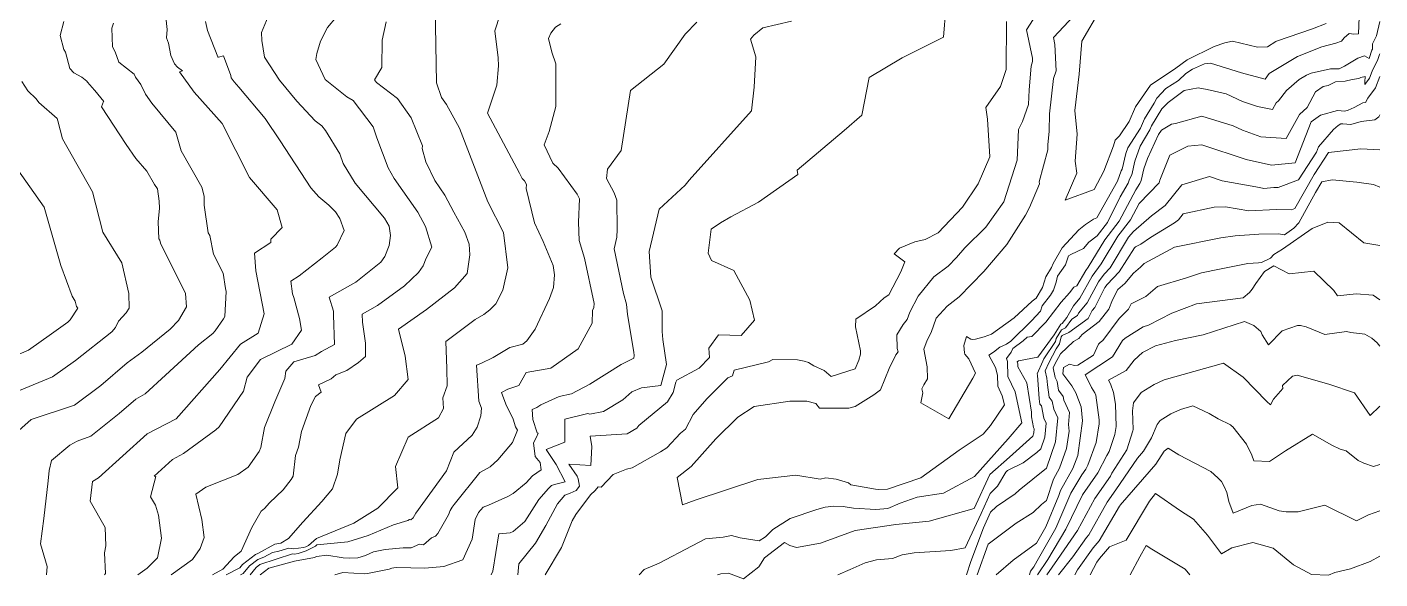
# Model space of a CAD drawing. Header units: metres. Extents: x 809241 to 811075, y 9156873 to 9158251.
# Drawn here: x 810542 to 811074, y 9156873 to 9157090 of the extents above; entities that cross this region are included whole.
import ezdxf

# ---------------------------------------------------------------- set-up
doc = ezdxf.new("R2010")
doc.units = ezdxf.units.M
doc.layers.add('C-TOPO-MAJR', color=9, linetype='Continuous')

msp = doc.modelspace()

# ---------------------------------------------------------------- linework, layer by layer
at = {"layer": 'C-TOPO-MAJR', "color": 9, "linetype": 'Continuous', "lineweight": 5}
for points, elevation in [([(810702.14, 9157098.19), (810702.7, 9157068.25), (810704.7, 9157062.52), (810706.66, 9157059.75), (810711.8, 9157050.52), (810722.82, 9157021.48), (810729.09, 9157009.48), (810730.72, 9156995.62), (810728.79, 9156986.8), (810726.02, 9156981.46), (810723.64, 9156979.11), (810721.31, 9156977.2), (810717.93, 9156975.29), (810706.43, 9156966.56), (810706.79, 9156956.01), (810706.87, 9156949.19), (810705.21, 9156944.48), (810705.41, 9156940.33), (810703.53, 9156936.57), (810691.5, 9156929.01), (810686.55, 9156917.48), (810687.44, 9156909.08), (810679.64, 9156901.12), (810670.17, 9156895.23), (810655.52, 9156889.14), (810652.35, 9156886.43), (810651.32, 9156885.9), (810650.4, 9156885.6), (810646.51, 9156885.1), (810644.69, 9156885.37), (810640.74, 9156884.16), (810638.2, 9156883.66), (810634.84, 9156881.82), (810632.39, 9156880.88), (810629.11, 9156878.38), (810626.69, 9156875.45), (810625.62, 9156874.91)], 2450), ([(810729.88, 9157101.74), (810725.67, 9157088.73), (810726.96, 9157078.14), (810727.04, 9157075), (810726.44, 9157067.38), (810722.69, 9157056.42), (810735.29, 9157032.84), (810736.32, 9157030.68), (810737.35, 9157029.74), (810738.07, 9157028.34), (810738, 9157026.81), (810741.19, 9157013.2), (810744.69, 9157005.89), (810748.59, 9156996.54), (810749.1, 9156992.86), (810748.71, 9156987.77), (810747.18, 9156983.48), (810741.46, 9156971.48), (810738.23, 9156966.84), (810736.68, 9156965.56), (810731.56, 9156964.19), (810724.99, 9156960.3), (810720.17, 9156957.89), (810718.37, 9156957.31), (810719.31, 9156943.2), (810720.36, 9156940.42), (810720.15, 9156937.33), (810718.68, 9156932.94), (810716.72, 9156929.83), (810709.5, 9156923.16), (810706.66, 9156915.8), (810694.59, 9156899.1), (810693.52, 9156897.26), (810692.66, 9156896.54), (810692.05, 9156896.65), (810691.37, 9156896.22), (810685.81, 9156894.55), (810675.87, 9156890.35), (810667.84, 9156887.83), (810655.62, 9156886.61), (810655.09, 9156886.16), (810651.48, 9156884.28), (810648.26, 9156883.23), (810646.8, 9156883.05), (810646.12, 9156883.15), (810633.24, 9156878.89), (810631.79, 9156877.77), (810629.41, 9156874.91)], 2440), ([(810902.93, 9157097.52), (810902.09, 9157086.29), (810885.77, 9157078.15), (810872.79, 9157070.41), (810869.99, 9157055.54), (810863.02, 9157049.53), (810844.48, 9157033.93), (810844.76, 9157032.3), (810829.24, 9157021.42), (810818.47, 9157015.57), (810814.36, 9157013.29), (810810.67, 9157010.81), (810809.48, 9157001.3), (810810.81, 9156998.51), (810819.65, 9156994.49), (810825.89, 9156982.84), (810827.69, 9156974.93), (810822.54, 9156968.92), (810813.6, 9156969.26), (810809.74, 9156963.97), (810810.06, 9156960.26), (810805.99, 9156956.11), (810797.15, 9156951.35), (810796.83, 9156950.68), (810795.72, 9156946.49), (810793.53, 9156942.88), (810782.3, 9156933.54), (810781.4, 9156932.57), (810777.61, 9156930.29), (810763.1, 9156929.42), (810763.83, 9156925.33), (810763.33, 9156917.86), (810754.78, 9156918.39), (810758.02, 9156913.69), (810758.36, 9156912.67), (810758.91, 9156909.7), (810757.64, 9156908.01), (810755.2, 9156906.93), (810753.1, 9156906.19), (810750.33, 9156902.74), (810745.73, 9156894.3), (810741.68, 9156887.3), (810735.02, 9156879.21), (810734.74, 9156874.91)], 2400), ([(810556.15, 9157092.36), (810554.73, 9157086.85), (810556.19, 9157081.35), (810556.78, 9157080.41), (810558.54, 9157073.99), (810560.09, 9157072.23), (810563.2, 9157070.53), (810565.23, 9157068.98), (810565.49, 9157068.57), (810568.25, 9157065.45), (810568.42, 9157065.31), (810571.87, 9157060.97), (810571.81, 9157060.93), (810571.04, 9157058.81), (810580.64, 9157044.09), (810584.48, 9157038.51), (810588.78, 9157033.56), (810591.76, 9157028.26), (810593.02, 9157026.66), (810593.69, 9157021.77), (810593.72, 9157019.07), (810593.28, 9157013.64), (810593.56, 9157006.94), (810593.89, 9157006.48), (810594.12, 9157005.24), (810604.03, 9156985.48), (810604.43, 9156980.22), (810601.23, 9156974.87), (810597.99, 9156971.45), (810586.9, 9156962.37), (810581.09, 9156958.25), (810570.73, 9156949.32), (810560.35, 9156941.63), (810543.3, 9156936), (810537.36, 9156930.63)], 2520), ([(810596.32, 9157094.16), (810596.81, 9157089.24), (810596.57, 9157085.93), (810597.29, 9157083.89), (810598.22, 9157079.04), (810599.69, 9157075.8), (810600.9, 9157074.4), (810602.87, 9157073.04), (810601.6, 9157072.56), (810607.42, 9157064.59), (810618.48, 9157052.27), (810629.14, 9157031.01), (810640.05, 9157018.32), (810641.98, 9157011.37), (810637.52, 9157006.83), (810637.59, 9157005.46), (810631.08, 9157001.39), (810631.61, 9156994.4), (810634.89, 9156977.5), (810632.6, 9156969.92), (810625.66, 9156965.5), (810617.45, 9156955.66), (810600.38, 9156936.23), (810588.96, 9156930.35), (810569.74, 9156913.05), (810567.39, 9156911.55), (810566.53, 9156903.88), (810572.48, 9156893.44), (810572.63, 9156886.31), (810572.1, 9156883.59), (810572.61, 9156875.35), (810572.21, 9156874.91)], 2500), ([(810585.28, 9156874.91), (810588.94, 9156877.53), (810592.96, 9156881.6), (810594.57, 9156889.23), (810593.34, 9156898.33), (810592.2, 9156902.25), (810590.23, 9156905.48), (810592.35, 9156913.48), (810591.74, 9156913.69), (810598.95, 9156920.18), (810603.18, 9156922.54), (810615.92, 9156931.84), (810617.25, 9156933.02), (810626.86, 9156947.07), (810628.22, 9156952.53), (810633.48, 9156959.5), (810645.82, 9156965.57), (810649.57, 9156971.08), (810648.8, 9156975.62), (810646.66, 9156983.84), (810646.04, 9156985.38), (810645.45, 9156990.27), (810648.76, 9156992.38), (810657.77, 9156999.43), (810663.05, 9157003.69), (810663.67, 9157004.51), (810666.4, 9157010.24), (810664.69, 9157015.02), (810662.95, 9157017.63), (810660.3, 9157020.25), (810656.44, 9157023.43), (810653.33, 9157027.06), (810641.27, 9157045.48), (810635.28, 9157054.33), (810624.99, 9157066.61), (810623.15, 9157068.66), (810622, 9157070.28), (810621.84, 9157071.12), (810618.91, 9157078.9), (810616.95, 9157078.37), (810616.86, 9157078.35), (810616.77, 9157078.51), (810612.69, 9157088.87), (810611.89, 9157092.35)], 2490), ([(810636.52, 9157094.4), (810633.9, 9157088.14), (810633.96, 9157084.93), (810635.01, 9157078.37), (810640.94, 9157069.28), (810647.82, 9157061.12), (810654.93, 9157053.37), (810657.63, 9157051.41), (810659.03, 9157049.49), (810664.64, 9157040.44), (810666.02, 9157036.57), (810670.77, 9157028.85), (810682.29, 9157015.04), (810684.03, 9157011.93), (810684.58, 9157008.33), (810684.1, 9157004.3), (810682.33, 9156999.96), (810680.83, 9156997.74), (810671.02, 9156989.96), (810660.44, 9156984.04), (810662.18, 9156978.54), (810662.16, 9156976.91), (810662.58, 9156965.39), (810657.48, 9156962.7), (810654.93, 9156961.13), (810646.58, 9156958.61), (810643.47, 9156954.91), (810643.01, 9156952), (810639.11, 9156942.93), (810635.05, 9156932.78), (810633.58, 9156924.97), (810632.96, 9156923.32), (810628.64, 9156917.22), (810624.54, 9156914.32), (810612.02, 9156909.35), (810608.09, 9156906.65), (810610.41, 9156896.59), (810611.3, 9156889.52), (810609.81, 9156885.28), (810606.72, 9156880.88), (810598.31, 9156874.91)], 2480), ([(810663.44, 9157094.28), (810659.84, 9157090.07), (810657.08, 9157084.64), (810655.61, 9157079.86), (810655.19, 9157077.4), (810658.97, 9157069.58), (810667.4, 9157062.83), (810669.97, 9157061.36), (810677.82, 9157051.04), (810679.26, 9157046.68), (810683.74, 9157034.83), (810686, 9157030.64), (810695.36, 9157017.46), (810698.35, 9157011.78), (810700.89, 9157003.72), (810698.67, 9156999.3), (810697.47, 9156996.35), (810695.67, 9156993.69), (810690.07, 9156988.45), (810679.52, 9156980.7), (810673.52, 9156977.31), (810673.57, 9156974.25), (810674.78, 9156965.93), (810674.82, 9156960.75), (810671.98, 9156958.39), (810667.5, 9156955.18), (810663.18, 9156953.44), (810661.32, 9156951.91), (810656.24, 9156949.53), (810657.36, 9156946.73), (810655.17, 9156944.99), (810653.31, 9156941.4), (810649.68, 9156931.27), (810648.46, 9156925.05), (810647.21, 9156921.75), (810646.31, 9156913.71), (810645.52, 9156912.4), (810642.42, 9156908.33), (810636.97, 9156903.23), (810635.05, 9156900.99), (810633.76, 9156899.87), (810630.13, 9156893.45), (810625.89, 9156884.23), (810623.14, 9156881.98), (810618.63, 9156877.04), (810614.59, 9156874.91)], 2470), ([(810682.89, 9157092.29), (810681.31, 9157085.04), (810681.26, 9157074.38), (810678.37, 9157069.45), (810679.1, 9157068.48), (810687.36, 9157062.15), (810692.79, 9157054.58), (810697.13, 9157043.49), (810697.07, 9157042.41), (810698.47, 9157037.18), (810702.07, 9157029.9), (810705.93, 9157024.08), (810709.54, 9157017.39), (810713.9, 9157009.57), (810715.5, 9157004.84), (810715.8, 9157000.61), (810714.81, 9156993.39), (810709.82, 9156987.65), (810698.73, 9156979.23), (810687.74, 9156971.41), (810690.34, 9156960.81), (810691.61, 9156951.7), (810686.21, 9156945.4), (810671.24, 9156936.12), (810667.01, 9156930.38), (810664.74, 9156920.12), (810663.78, 9156914.45), (810661.86, 9156908.71), (810657.62, 9156903.65), (810650.19, 9156895.61), (810644.44, 9156889.13), (810641.46, 9156887.36), (810639.17, 9156886.91), (810632.46, 9156883.23), (810631.54, 9156882.88), (810626.44, 9156878.99), (810625.36, 9156877.69), (810620.01, 9156874.91)], 2460), ([(810805.08, 9157092.18), (810800.46, 9157087.45), (810792.14, 9157075.67), (810778.98, 9157065.27), (810775.27, 9157041.68), (810769.89, 9157034.34), (810769.5, 9157030.63), (810772.49, 9157025.07), (810773.6, 9157022.18), (810773.75, 9157010.67), (810773.55, 9157007.58), (810772.49, 9157002.99), (810776.17, 9156985.41), (810777.36, 9156981.33), (810777.75, 9156977.28), (810780.24, 9156962.39), (810780.41, 9156961.16), (810780.25, 9156960.08), (810775.34, 9156957.55), (810762.93, 9156949.81), (810755.79, 9156945.99), (810750.97, 9156944.98), (810743.7, 9156941.77), (810742.11, 9156940.7), (810740.37, 9156939.89), (810740.62, 9156935.98), (810742.25, 9156930.75), (810742.61, 9156930.62), (810742.07, 9156928.96), (810740.84, 9156926.72), (810741.55, 9156921.46), (810743.47, 9156919.04), (810743.83, 9156916.18), (810740.4, 9156913.73), (810738, 9156911.05), (810732.9, 9156906.84), (810730.8, 9156905.67), (810723.11, 9156902.23), (810720.98, 9156901.51), (810719.25, 9156899.32), (810717.86, 9156896.58), (810716.67, 9156888.94), (810713.05, 9156880.81), (810705.57, 9156878.09), (810698.17, 9156877.44), (810687.04, 9156877.76), (810685.87, 9156877.65), (810685.1, 9156877.49), (810684.15, 9156877.06), (810675.53, 9156875.38), (810674.53, 9156875.33), (810665.85, 9156875.77), (810662.68, 9156874.91)], 2420), ([(810842.28, 9157092.57), (810831.05, 9157089.87), (810827.43, 9157087.02), (810826.11, 9157085.46), (810828.31, 9157078.57), (810827.64, 9157066.58), (810826.54, 9157057.23), (810801.99, 9157030.06), (810800.45, 9157028), (810790.29, 9157018.69), (810786.34, 9157002.05), (810787.03, 9156991.86), (810791.39, 9156978.7), (810791.38, 9156970.48), (810791.67, 9156967.45), (810793.15, 9156957.59), (810790.84, 9156949.25), (810783.25, 9156948.33), (810779.51, 9156946.76), (810775.92, 9156943.68), (810768.34, 9156939.09), (810763.02, 9156938.09), (810762.23, 9156938.24), (810753.15, 9156936.12), (810753.17, 9156927.05), (810745.87, 9156924.13), (810749.77, 9156918.28), (810753.31, 9156911.48), (810749.05, 9156910.41), (810747.95, 9156910.03), (810746.69, 9156908.85), (810742.98, 9156904.43), (810737.4, 9156895.89), (810732.86, 9156891.96), (810731.68, 9156891.42), (810727.2, 9156891), (810724.8, 9156876.37), (810724.24, 9156874.91)], 2410), ([(810926.87, 9157092.46), (810926.66, 9157073.57), (810924.41, 9157066.79), (810918.67, 9157058.55), (810919.39, 9157054.01), (810920.27, 9157039.2), (810915.63, 9157028.57), (810909.46, 9157019.36), (810899.9, 9157009.3), (810894.78, 9157006.73), (810890.79, 9157005.74), (810884.77, 9157003.25), (810882.62, 9157001.1), (810886.87, 9156997.96), (810885.25, 9156993.95), (810880.61, 9156985.01), (810878.67, 9156983.78), (810875.26, 9156980.65), (810867.54, 9156975.37), (810867.47, 9156972.35), (810869.47, 9156962.97), (810869.41, 9156961.66), (810868.69, 9156959.28), (810867.28, 9156955.84), (810857.9, 9156952.87), (810855.17, 9156955.24), (810851.12, 9156957.05), (810848.92, 9156958.4), (810847.32, 9156958.93), (810844.69, 9156959.43), (810834.88, 9156959.58), (810833.24, 9156958.67), (810819.73, 9156955.4), (810819.11, 9156953.14), (810817.18, 9156952.32), (810816.24, 9156951.25), (810808.98, 9156944.06), (810803.67, 9156937.94), (810800.54, 9156932.09), (810798.67, 9156930.54), (810793.3, 9156924.74), (810790.77, 9156923.22), (810779.69, 9156916.97), (810777.36, 9156916.42), (810772.11, 9156914.37), (810767.46, 9156909.28), (810766.32, 9156909.52), (810765.11, 9156908.04), (810763.26, 9156906.34), (810757.53, 9156898.57), (810756.08, 9156896.15), (810751.82, 9156885.63), (810745.47, 9156874.91)], 2390), ([(810937.34, 9157093.21), (810934.63, 9157089.06), (810937.02, 9157077.93), (810937.05, 9157076.66), (810936.51, 9157074.79), (810935.76, 9157065.6), (810935.4, 9157059.77), (810933.07, 9157053.1), (810931.55, 9157049.91), (810930.96, 9157037.84), (810925.76, 9157021.48), (810918.74, 9157011.61), (810910.4, 9157003.47), (810907.18, 9156999.65), (810903.84, 9156996.21), (810898.21, 9156991.97), (810892.1, 9156984.47), (810888.84, 9156978.1), (810887.73, 9156975.29), (810886.16, 9156973.3), (810883.73, 9156969.21), (810883.89, 9156963.8), (810884.18, 9156962.52), (810883.29, 9156961.4), (810880.71, 9156956.03), (810877.23, 9156947.6), (810874.6, 9156945.61), (810867.36, 9156941.09), (810864.87, 9156940.38), (810853.32, 9156940.43), (810851.88, 9156942.24), (810848.33, 9156943.2), (810841.6, 9156943.15), (810827.62, 9156941.01), (810821.23, 9156936.8), (810812.52, 9156928.36), (810802.89, 9156917.45), (810797.28, 9156913.08), (810799.46, 9156902.4), (810804.46, 9156904.2), (810829.08, 9156912.38), (810844, 9156914), (810853.59, 9156912.43), (810855.76, 9156913), (810859.88, 9156912.42), (810864.71, 9156911), (810865.62, 9156910.28), (810875.33, 9156908.54), (810876.29, 9156908.47), (810880.08, 9156908.52), (810893.12, 9156913.02), (810908.19, 9156923.92), (810917.64, 9156930.11), (810920.51, 9156933.64), (810926.01, 9156941.67), (810925.13, 9156945.28), (810923.38, 9156948.99), (810923.29, 9156953.38), (810922.48, 9156956.43), (810919.85, 9156961.2), (810921.65, 9156962.35), (810924.15, 9156964.38), (810926.76, 9156965.5), (810928.49, 9156966.73), (810936.66, 9156974.77), (810940.16, 9156978.53), (810940.89, 9156980.57), (810944.14, 9156984.8), (810945.34, 9156986.83), (810946.32, 9156989.91), (810946.89, 9156992.33), (810949.96, 9156996.75), (810951.23, 9157000.3), (810952.05, 9157000.86), (810957.15, 9157003.11), (810959.25, 9157005.63), (810962.44, 9157008.11), (810966.55, 9157013.42), (810971.55, 9157023.46), (810974.61, 9157028.86), (810975.17, 9157030.42), (810976.05, 9157032.17), (810977.32, 9157037.5), (810979.31, 9157043.44), (810983.14, 9157049.78), (810983.84, 9157051.38), (810987.89, 9157058.04), (810990.41, 9157060.52), (810996.68, 9157065.3), (811002.17, 9157066.27), (811005.74, 9157065.73), (811013.16, 9157064.01), (811019.57, 9157060.92), (811025.52, 9157058.94), (811031.42, 9157057.75), (811032.9, 9157060.43), (811033.76, 9157061.22), (811036.96, 9157065.22), (811041.87, 9157069.6), (811044.74, 9157071.33), (811046.57, 9157072.03), (811054.19, 9157073.73), (811057.55, 9157073.84), (811059.73, 9157074.82), (811064.91, 9157077.94), (811067.56, 9157078.92), (811069.45, 9157077.83), (811070.45, 9157081.12), (811070.74, 9157081.53), (811070.74, 9157083.59), (811072.3, 9157086.81), (811073.65, 9157092.35)], 2380), ([(810953.24, 9157094.61), (810945.26, 9157086.15), (810945.87, 9157083.34), (810946.29, 9157073.07), (810945.23, 9157069.97), (810943.77, 9157056.12), (810943.61, 9157049.3), (810943.06, 9157043.94), (810943.03, 9157041.91), (810939.67, 9157029.37), (810939.78, 9157028.57), (810935.9, 9157019.26), (810934.34, 9157016.3), (810926.98, 9157004.75), (810917.93, 9156994.07), (810908.23, 9156984.22), (810903.55, 9156980.43), (810899.1, 9156975.84), (810897.15, 9156970.2), (810895.63, 9156967.1), (810894.32, 9156963.54), (810895.56, 9156956.68), (810895.75, 9156951.87), (810894.31, 9156949.58), (810893.5, 9156948.01), (810893.96, 9156946.41), (810893.19, 9156942.45), (810904.17, 9156936.16), (810913.57, 9156952.22), (810914.62, 9156954.22), (810911.97, 9156959.74), (810910.48, 9156961.65), (810910.34, 9156962.1), (810910.02, 9156964.99), (810911.12, 9156968.51), (810912.78, 9156967.55), (810913.59, 9156967.44), (810914.62, 9156967.56), (810918.02, 9156968.38), (810920.89, 9156969.5), (810929.89, 9156975.89), (810936.91, 9156982.49), (810938.51, 9156983.7), (810940.96, 9156987.8), (810942.26, 9156991.99), (810944.57, 9156995.66), (810945.14, 9156997.24), (810948.7, 9157003.41), (810955.3, 9157010.49), (810957.92, 9157012.6), (810961.07, 9157014.64), (810962.3, 9157015.19), (810970.46, 9157029.59), (810971.95, 9157033.75), (810972.27, 9157034.4), (810973.78, 9157040.56), (810974.52, 9157042.79), (810979.5, 9157050.5), (810981.06, 9157054.09), (810984.9, 9157060.26), (810985.92, 9157062.27), (810989.46, 9157066), (810994.38, 9157069.26), (810997.3, 9157072), (810999.91, 9157073.69), (811004.71, 9157075.76), (811007.03, 9157076), (811019.27, 9157072.18), (811028.57, 9157069.68), (811030.12, 9157071.91), (811041.21, 9157078.7), (811050.79, 9157082.49), (811056.27, 9157083.88), (811058.52, 9157084.7), (811059.56, 9157086.04), (811061.52, 9157087.63), (811063.41, 9157087.37), (811065.21, 9157087.53), (811065.54, 9157094.05)], 2370), ([(810963.61, 9157097.04), (810956.39, 9157084.63), (810955.37, 9157071.64), (810953.74, 9157057.37), (810954.57, 9157048.13), (810953.83, 9157037.56), (810954.49, 9157032.75), (810949.94, 9157022.12), (810961.3, 9157026.4), (810965.13, 9157033.59), (810968.93, 9157043.5), (810969.48, 9157045.72), (810971.3, 9157047.46), (810974.98, 9157053.12), (810977.53, 9157058.83), (810983.45, 9157067.33), (810993.33, 9157074), (810997.82, 9157077.33), (811008.48, 9157082.63), (811012.68, 9157084.07), (811015.68, 9157084.71), (811025.53, 9157082.27), (811029.44, 9157082.46), (811032.73, 9157084.56), (811033.04, 9157084.69), (811047.09, 9157089.52), (811052.46, 9157091.68)], 2360), ([(810575.75, 9157091.72), (810575.04, 9157089.82), (810575.36, 9157082.4), (810576.41, 9157080.5), (810577.8, 9157076.47), (810577.81, 9157076.45), (810577.82, 9157076.45), (810583.81, 9157071.7), (810584.41, 9157070.54), (810586.43, 9157067.62), (810588.27, 9157063.77), (810590.79, 9157060.33), (810600.18, 9157048.86), (810602.34, 9157041.5), (810610.39, 9157027.3), (810611.36, 9157023.7), (810611.4, 9157020.2), (810612.98, 9157009.27), (810613.63, 9157008.33), (810615.05, 9157000.9), (810618.77, 9156993.49), (810619.71, 9156987.38), (810620, 9156986.32), (810619.49, 9156976.43), (810619.01, 9156975.57), (810615.69, 9156970.83), (810614.72, 9156969.81), (810609.18, 9156965.27), (810596.08, 9156953.33), (810588.18, 9156946.04), (810584.42, 9156943.95), (810577.9, 9156938.33), (810566.73, 9156929.34), (810561.38, 9156927.4), (810558.57, 9156925.82), (810551.27, 9156919.82), (810550.34, 9156915.9), (810550.02, 9156911.78), (810548.31, 9156896.97), (810546.97, 9156887.07), (810549.66, 9156878.1), (810549.33, 9156874.91)], 2510), ([(810751.61, 9157091.43), (810749.46, 9157090.15), (810747.61, 9157087.76), (810746.68, 9157085.77), (810747.98, 9157080.29), (810749.67, 9157075.78), (810749.61, 9157058.98), (810746.94, 9157049.21), (810745.06, 9157043.87), (810748.48, 9157036.65), (810750.54, 9157034.78), (810758, 9157024.5), (810758.96, 9157022.63), (810758.58, 9157013.48), (810758.75, 9157006.3), (810760.93, 9156999.35), (810764.65, 9156981.54), (810764.53, 9156980.01), (810764.08, 9156978.73), (810763.88, 9156973.78), (810758.39, 9156963.71), (810747.68, 9156956.11), (810737.98, 9156954.47), (810735.1, 9156949.26), (810730.78, 9156947.82), (810728.19, 9156946.59), (810729.97, 9156941.97), (810732.86, 9156936.08), (810733.82, 9156933.1), (810734.6, 9156931.7), (810732.54, 9156926.89), (810726.81, 9156920.06), (810723.85, 9156917.32), (810719.79, 9156915.08), (810709.66, 9156902.58), (810708.8, 9156901.48), (810708.1, 9156900.11), (810707.47, 9156898.46), (810703.19, 9156891.07), (810702.36, 9156890.03), (810700.78, 9156889.38), (810697.54, 9156886.69), (810696.07, 9156886.96), (810692.7, 9156885.49), (810689.6, 9156885.51), (810682.57, 9156884.84), (810677.97, 9156883.91), (810674.81, 9156882.47), (810671.75, 9156881.6), (810668.47, 9156881.43), (810666.06, 9156881.56), (810659.56, 9156882.6), (810655.49, 9156882.1), (810654.79, 9156881.63), (810646.86, 9156880.23), (810636.71, 9156877.56), (810633.32, 9156874.91)], 2430), ([(810782.39, 9156874.91), (810784.38, 9156877.03), (810790.31, 9156879.45), (810803.19, 9156886.26), (810808.44, 9156889.01), (810815.38, 9156889.7), (810818.74, 9156890.4), (810822.13, 9156889.37), (810829.53, 9156888.18), (810832.11, 9156889.78), (810834.99, 9156892.64), (810841.77, 9156897.03), (810852.27, 9156900.61), (810855.53, 9156901.47), (810858.92, 9156901.91), (810862.61, 9156901.8), (810866.65, 9156901.08), (810875.41, 9156900.5), (810880.21, 9156900.97), (810884.99, 9156903.08), (810891.67, 9156905.35), (810902.02, 9156906.94), (810914.19, 9156913.59), (810927.48, 9156928.39), (810932.88, 9156934.63), (810930.26, 9156946.83), (810927.3, 9156952.9), (810927.19, 9156958.76), (810926.84, 9156959.97), (810928.61, 9156962.44), (810929.35, 9156963.9), (810933.34, 9156966.84), (810934.91, 9156968.28), (810936.82, 9156968.62), (810942.26, 9156974.21), (810948.28, 9156982.11), (810951.64, 9156985.68), (810953.32, 9156987.96), (810954.5, 9156988.5), (810957.95, 9156994.48), (810958.97, 9156995.87), (810965.43, 9157006.63), (810971.08, 9157013.94), (810977.65, 9157026.28), (810979.22, 9157028.73), (810979.82, 9157029.93), (810980.86, 9157034.44), (810982.23, 9157038.52), (810986.62, 9157047.98), (810987.77, 9157049.66), (810991.64, 9157052.07), (810993.27, 9157052.25), (811003.62, 9157055.24), (811015.91, 9157051.39), (811019.58, 9157049.62), (811026.87, 9157047.1), (811036.82, 9157046.39), (811041.99, 9157055.79), (811045.03, 9157058.56), (811048.33, 9157064.81), (811051.32, 9157066.84), (811053.35, 9157067.29), (811056.11, 9157068.73), (811059.92, 9157068.94), (811062.68, 9157069.63), (811065.38, 9157069.97), (811066.1, 9157070.36), (811067.81, 9157070.82), (811067.7, 9157068.72), (811067.75, 9157067.6), (811069.57, 9157070.14), (811070.64, 9157072.86), (811072.86, 9157077.48), (811073.44, 9157079.4), (811073.65, 9157079.69)], 2390), ([(810813.21, 9156874.91), (810814.44, 9156875.23), (810817.47, 9156875.49), (810823.47, 9156873.26), (810829.39, 9156878.03), (810831.71, 9156881.55), (810839.55, 9156887.54), (810841.62, 9156886.36), (810844.28, 9156885.62), (810853.74, 9156887.39), (810867.28, 9156892.36), (810883.35, 9156894.64), (810896.35, 9156896.03), (810914.04, 9156900.89), (810920.23, 9156914.36), (810927.96, 9156921.15), (810937.13, 9156929.42), (810937.58, 9156930.73), (810937.73, 9156932.29), (810937.48, 9156932.86), (810936.67, 9156937.02), (810936.68, 9156938.83), (810934.78, 9156950.37), (810931.32, 9156956.6), (810931.23, 9156956.81), (810931.21, 9156957.79), (810930.98, 9156958.6), (810931.49, 9156959.05), (810939.08, 9156960.49), (810945.6, 9156969.18), (810948.12, 9156973.39), (810948.73, 9156973.67), (810950.48, 9156976.05), (810953.11, 9156980.68), (810955.63, 9156983.62), (810960.47, 9156992.28), (810964.02, 9156997.14), (810970.6, 9157007.96), (810975.61, 9157014.46), (810979.01, 9157020.91), (810986.85, 9157029), (810987.08, 9157030.04), (810991.08, 9157039.83), (810998.09, 9157043.33), (811003.67, 9157043.94), (811021.11, 9157038.19), (811031.06, 9157035.96), (811040.37, 9157036.86), (811046.63, 9157052.9), (811050.23, 9157055.55), (811056.92, 9157057.46), (811059.82, 9157057.19), (811061.17, 9157057.56), (811063.54, 9157058.53), (811066.89, 9157060.49), (811067.99, 9157060.52), (811068.91, 9157062.2), (811071.87, 9157066.3), (811073.65, 9157070.77)], 2400), ([(810539.68, 9157068.85), (810542.01, 9157065.16), (810545.3, 9157062), (810546.37, 9157060.54), (810553.51, 9157054.21), (810553.84, 9157053.34), (810555.61, 9157046.32), (810567.39, 9157025.44), (810571.45, 9157009.63), (810578.98, 9156997.48), (810581.78, 9156985.48), (810581.82, 9156979.75), (810580.62, 9156977.89), (810577.66, 9156974.65), (810576.44, 9156972.15), (810575.06, 9156970.38), (810560.73, 9156959.15), (810551.68, 9156952.68), (810533.3, 9156945.05)], 2530), ([(810860.52, 9156874.91), (810865.28, 9156876.99), (810871.28, 9156879.57), (810875.75, 9156880.75), (810881.93, 9156881.29), (810885.85, 9156882.76), (810890.47, 9156883.57), (810904.95, 9156884.4), (810910.54, 9156885.55), (810916.81, 9156899), (810920.38, 9156906.91), (810923.25, 9156909.72), (810926.57, 9156915.28), (810927.22, 9156915.86), (810933.4, 9156918.9), (810938.73, 9156923.02), (810940.26, 9156924.4), (810941.84, 9156928.96), (810942.35, 9156934.44), (810941.46, 9156936.43), (810940.51, 9156941.28), (810939.98, 9156942.01), (810939.65, 9156944.12), (810939.01, 9156953.36), (810938.9, 9156953.85), (810941.05, 9156958.86), (810941.53, 9156959.76), (810946.05, 9156966.58), (810946.37, 9156967.8), (810948.39, 9156971.17), (810950.01, 9156971.92), (810952.5, 9156975.32), (810954.69, 9156976.89), (810955.14, 9156977.8), (810958.57, 9156981.81), (810962.99, 9156990.08), (810965.17, 9156993.07), (810967.56, 9156995.56), (810974.76, 9157007.56), (810976.71, 9157009.86), (810983.86, 9157016.07), (810989.24, 9157020.09), (810995.75, 9157028.23), (811006.58, 9157031.44), (811011.56, 9157029.79), (811026.35, 9157027.15), (811028.01, 9157026.78), (811031.97, 9157027.14), (811033.66, 9157027.11), (811041.67, 9157030.19), (811048.72, 9157041.06), (811049.45, 9157043.17), (811055.33, 9157049.98), (811057.21, 9157051.49), (811058.25, 9157052.11), (811059.11, 9157052.2), (811062.21, 9157051.9), (811066.22, 9157053.12), (811071.61, 9157053.76), (811073.22, 9157054.96), (811073.65, 9157055.71)], 2410), ([(810911.08, 9156874.91), (810912.81, 9156880.14), (810917.72, 9156893.35), (810920.53, 9156899.45), (810922.83, 9156901.7), (810930.24, 9156906.68), (810931.8, 9156908.15), (810942.56, 9156916.86), (810946.09, 9156927.19), (810946.96, 9156936.58), (810945.44, 9156939.99), (810944.83, 9156943.11), (810943.64, 9156944.76), (810942.88, 9156949.51), (810942.7, 9156952.15), (810942.06, 9156955.05), (810943.44, 9156958.27), (810946.3, 9156963.68), (810947.59, 9156965.63), (810948.32, 9156968.39), (810948.66, 9156968.95), (810951.29, 9156970.16), (810958.95, 9156975.65), (810960.53, 9156978.85), (810961.5, 9156979.99), (810965.51, 9156987.88), (810966.33, 9156989), (810971.09, 9156993.98), (810977.13, 9157003.41), (810977.56, 9157003.84), (810979.57, 9157004.92), (810983.43, 9157007.49), (810992.89, 9157013.27), (810994.43, 9157014.42), (810996.29, 9157016.74), (811008.44, 9157019.39), (811012.94, 9157019.57), (811022.1, 9157017.95), (811032.91, 9157018.52), (811038.84, 9157018.41), (811040.17, 9157018.92), (811047.76, 9157032.26), (811053.36, 9157040.92), (811066.17, 9157042.35), (811073.65, 9157041.98)], 2420), ([(810535.65, 9157037.57), (810548.48, 9157019.42), (810554.97, 9156996.48), (810559.44, 9156984.43), (810560.65, 9156982.4), (810561.12, 9156980.4), (810561.65, 9156979.65), (810558.64, 9156975.17), (810557.78, 9156974.25), (810551.29, 9156969.62), (810542.24, 9156963.15), (810537.64, 9156961.24)], 2540), ([(810915.33, 9156874.91), (810919.57, 9156886.93), (810930.56, 9156895.21), (810937.34, 9156899.43), (810940.56, 9156902.59), (810942.51, 9156904.14), (810945.32, 9156912.46), (810947.71, 9156916.78), (810950.46, 9156924.51), (810951.42, 9156931.3), (810951.14, 9156934.03), (810951.58, 9156938.72), (810949.42, 9156943.55), (810949.15, 9156944.94), (810947.3, 9156947.51), (810946.77, 9156950.83), (810945.99, 9156952.5), (810945.22, 9156956.25), (810945.83, 9156957.68), (810948.01, 9156961.81), (810953.17, 9156966.63), (810955.21, 9156967.75), (810956.62, 9156969.39), (810963.2, 9156974.41), (810967, 9156979.37), (810968.45, 9156983), (810970.59, 9156987.07), (810973.28, 9156989.4), (810976.77, 9156993.44), (810979.46, 9156995.78), (810980.88, 9156997.22), (810992.93, 9157003.68), (811011.11, 9157007.39), (811016.69, 9157008.11), (811026.08, 9157008.79), (811033.73, 9157008.95), (811036.12, 9157008.54), (811039.74, 9157011.2), (811041.73, 9157013.3), (811048.32, 9157025.19), (811050.77, 9157029.38), (811054.8, 9157030.15), (811064.51, 9157029.26), (811071.09, 9157028.34), (811073.65, 9157027.34)], 2430), ([(811073.65, 9157004.32), (811067.26, 9157005.44), (811057.58, 9157013.31), (811053.18, 9157013.56), (811047.04, 9157011.07), (811035.38, 9157002.94), (811031.87, 9157000.82), (811030.68, 9156999.31), (811027.14, 9156997.72), (811025.85, 9156997.53), (811021.69, 9156997.23), (811010.52, 9156995), (811003.54, 9156993.62), (810997.56, 9156991.58), (810986.19, 9156988.27), (810981.59, 9156984.27), (810975.84, 9156981.35), (810974.77, 9156979.32), (810971.14, 9156975.7), (810964.68, 9156966.97), (810963.59, 9156966.17), (810963.03, 9156965.57), (810961.02, 9156961.21), (810954.8, 9156957.35), (810953.61, 9156957.11), (810951.61, 9156957.75), (810949.21, 9156956.37), (810949, 9156953.89), (810952.45, 9156949.16), (810954.09, 9156946.4), (810956.19, 9156940.86), (810956.75, 9156935.41), (810954.83, 9156921.83), (810952.86, 9156916.7), (810948.08, 9156908.06), (810947.41, 9156906.06), (810942.33, 9156893.73), (810938.67, 9156887.31), (810929.37, 9156880.65), (810922.76, 9156874.91)], 2440), ([(810935.9, 9156874.91), (810936.28, 9156876.27), (810937.5, 9156878.02), (810938.9, 9156880.38), (810946.24, 9156893.26), (810952.11, 9156907), (810956.41, 9156914.19), (810957.95, 9156916.36), (810958.75, 9156917.95), (810962.01, 9156926.93), (810963.28, 9156934.3), (810963.24, 9156935.76), (810961.89, 9156945.47), (810961.54, 9156946.4), (810960.3, 9156948.47), (810960.14, 9156948.96), (810957.79, 9156953.56), (810968.55, 9156960.61), (810972.46, 9156966.96), (810973.46, 9156967.88), (810980.51, 9156972.42), (810982.62, 9156973), (810991.79, 9156977.73), (811001.51, 9156981.35), (811019.87, 9156983.72), (811022.37, 9156985.92), (811023.44, 9156987.21), (811024.84, 9156989.44), (811028.27, 9156994.07), (811031.91, 9156996.39), (811038.02, 9156993.25), (811047.63, 9156994.29), (811055.57, 9156986.62), (811056.96, 9156984.56), (811064.29, 9156985.31), (811070.96, 9156984.88), (811073.65, 9156982.93)], 2450), ([(810939, 9156874.91), (810943.13, 9156880.84), (810950.15, 9156892.78), (810956.66, 9156906.28), (810962.79, 9156915.01), (810966.24, 9156921.83), (810967.23, 9156923.37), (810969.47, 9156930.09), (810969.94, 9156933.14), (810969.7, 9156941.92), (810968.95, 9156946.62), (810967.69, 9156949.9), (810966.95, 9156951.35), (810973.92, 9156955.24), (810976.95, 9156959.22), (810980.31, 9156962.29), (810985.34, 9156964.84), (810993.3, 9156967.05), (811004.13, 9156969.25), (811020.45, 9156974.52), (811024.11, 9156972.88), (811026.76, 9156970.55), (811027.35, 9156969.25), (811029.82, 9156965.29), (811035.26, 9156970.74), (811041.29, 9156972.93), (811042.4, 9156972.93), (811044.61, 9156972.34), (811051.93, 9156969.4), (811060.44, 9156970.47), (811062.15, 9156970.15), (811067.77, 9156969.52), (811070.41, 9156967.89), (811072.5, 9156966.05), (811073.65, 9156964.81)], 2460), ([(810942.67, 9156874.91), (810946.81, 9156880.87), (810954.78, 9156892.27), (810961.53, 9156904.84), (810967.64, 9156913.65), (810968.21, 9156914.79), (810974.18, 9156924.04), (810976.53, 9156931.48), (810976.61, 9156931.99), (810976.4, 9156939.3), (810976.7, 9156942.53), (810979.72, 9156946.53), (810984.93, 9156949.67), (810988.75, 9156951.52), (811012.09, 9156958.04), (811019.88, 9156952.61), (811029.23, 9156942.96), (811030.67, 9156941.71), (811031.85, 9156943.95), (811035.53, 9156948.1), (811035.28, 9156949.29), (811039.33, 9156952.92), (811041.07, 9156953.32), (811053.61, 9156949.77), (811063.67, 9156946.47), (811069.76, 9156937.48), (811073.65, 9156941.15)], 2470), ([(811073.65, 9156918.31), (811071.08, 9156917.41), (811067.35, 9156918.71), (811065.09, 9156919.76), (811060.36, 9156923.58), (811058.04, 9156924.25), (811054.7, 9156925.79), (811047.09, 9156930.12), (811036.55, 9156923.62), (811030.17, 9156919.47), (811024.06, 9156919.67), (811023.31, 9156921.91), (811021.13, 9156926.29), (811015.78, 9156933.02), (811015.33, 9156933.48), (811014.88, 9156933.88), (811010.05, 9156936.2), (811006.48, 9156938.3), (811000.07, 9156941.29), (810995.23, 9156939.81), (810991.48, 9156938.16), (810987.28, 9156935.58), (810986.07, 9156933.98), (810983.85, 9156928.75), (810980.71, 9156923.55), (810978.31, 9156920.78), (810969.78, 9156908.28), (810966.4, 9156903.39), (810959.23, 9156890.62), (810958.33, 9156889.58), (810952.87, 9156881.89), (810947.27, 9156874.91)], 2480), ([(811073.65, 9156900.04), (811069.2, 9156898.46), (811064.41, 9156896.13), (811051.97, 9156902.31), (811041.43, 9156899.68), (811036.83, 9156899.65), (811033.99, 9156900.08), (811026.63, 9156902.68), (811023.26, 9156902.19), (811015.99, 9156899.06), (811014.2, 9156903.77), (811013.48, 9156907.18), (811012.33, 9156909.84), (811011.36, 9156911.54), (811009.87, 9156913.07), (811007.15, 9156915.45), (810994.54, 9156922.11), (810990.33, 9156924.63), (810988.82, 9156923.52), (810985.57, 9156918.38), (810971.57, 9156902.25), (810971.33, 9156901.97), (810971.3, 9156901.86), (810971.2, 9156901.82), (810963.24, 9156888.23), (810960.83, 9156885.45), (810954.77, 9156876.9), (810953.72, 9156874.91)], 2490), ([(810959.71, 9156874.91), (810962.33, 9156879.9), (810963.34, 9156881.32), (810967.25, 9156885.83), (810973.88, 9156888.53), (810983.04, 9156903.78), (810985.46, 9156906.88), (810995.23, 9156900), (811000.31, 9156896.78), (811005.88, 9156890.49), (811011.29, 9156883.11), (811015.46, 9156885.55), (811023.67, 9156887.64), (811031.66, 9156885.34), (811039.67, 9156878.79), (811046.68, 9156875.05), (811053.38, 9156874.79), (811055.85, 9156875.83), (811062.03, 9156877.28), (811069.81, 9156880.17), (811073.65, 9156882.25)], 2500), ([(810975.43, 9156874.91), (810979.2, 9156881.98), (810981.79, 9156886.41), (810983.98, 9156884.97), (810997, 9156877.14), (810998.84, 9156874.91)], 2510)]:
    msp.add_lwpolyline(points, dxfattribs=dict(at, elevation=elevation))

doc.saveas('drawing.dxf')
